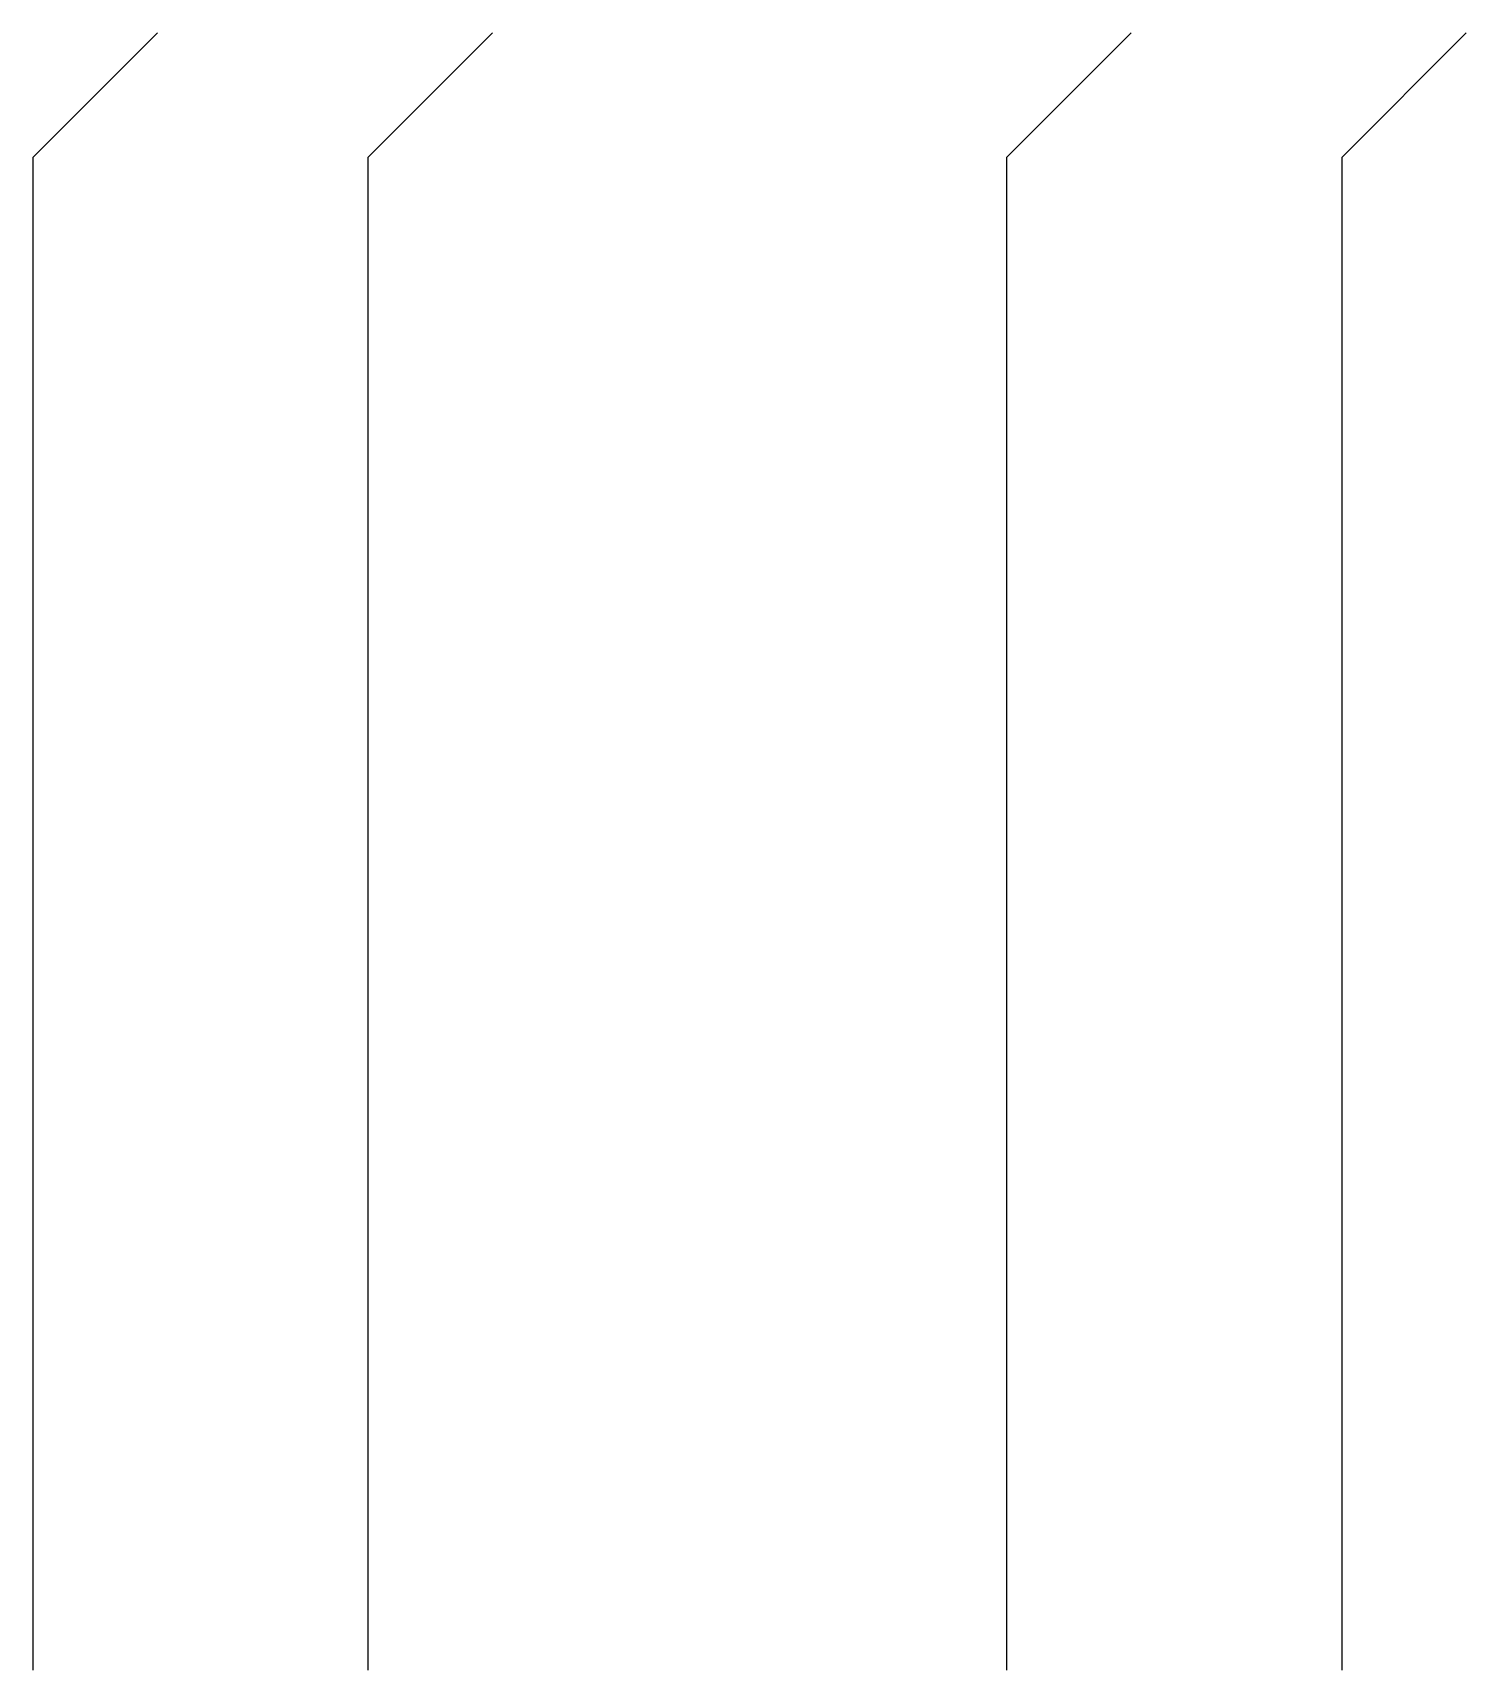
# Model space of a CAD drawing. Extents: x -644 to 2320, y -847 to 99.
# Drawn here: x 253.66 to 296.44, y 50.62 to 99.47 of the extents above; entities that cross this region are included whole.
import ezdxf

# ---------------------------------------------------------------- set-up
doc = ezdxf.new("R2010")
doc.units = 0
doc.layers.add('WIRES', color=7, linetype='Continuous')

msp = doc.modelspace()

# ---------------------------------------------------------------- linework, layer by layer
at = {"layer": 'WIRES'}
for p, q in [((253.66, 95.749), (257.379, 99.468)), ((263.66, 95.749), (267.379, 99.468)), ((282.725, 95.749), (286.443, 99.468)), ((292.725, 95.749), (296.443, 99.468)), ((253.66, 95.749), (253.66, 50.624)), ((263.66, 95.749), (263.66, 50.624)), ((282.725, 95.749), (282.725, 50.624)), ((292.725, 95.749), (292.725, 50.624))]:
    msp.add_line(p, q, dxfattribs=at)

doc.saveas('drawing.dxf')
